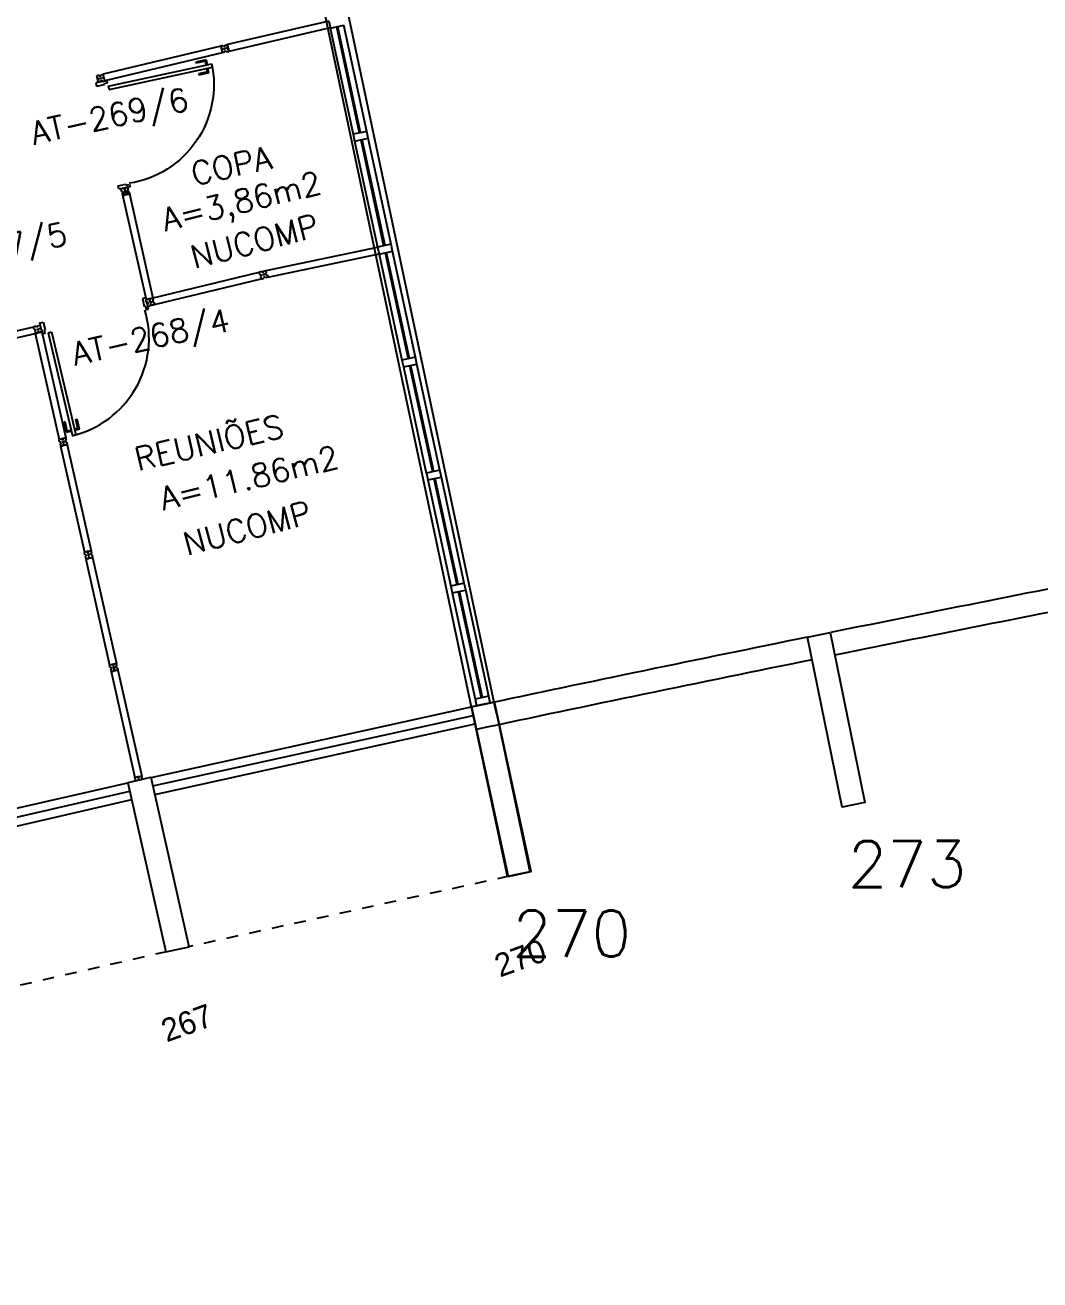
# Model space of a CAD drawing. Extents: x -165 to 137, y 302 to 416.
# Drawn here: x -92.56 to -83.78, y 321.91 to 332.76 of the extents above; entities that cross this region are included whole.
import ezdxf
from ezdxf.enums import TextEntityAlignment as Align

# ---------------------------------------------------------------- set-up
doc = ezdxf.new("R2010")
doc.units = 0
doc.header["$LTSCALE"] = 0.02
doc.header["$MEASUREMENT"] = 0
doc.linetypes.add('HIDDEN2', pattern=[0.1875, 0.125, -0.0625])
doc.layers.get('0').update_dxf_attribs({"linetype": 'CONTINUOUS'})
doc.layers.get('DEFPOINTS').update_dxf_attribs({"linetype": 'CONTINUOUS'})
for name, color, linetype in [('AR-ALV-C', 2, 'CONTINUOUS'), ('AR-ESQ', 1, 'CONTINUOUS'), ('AR-EST-CONC-PILAR', 3, 'CONTINUOUS'), ('AR-TXT-CONG', 2, 'CONTINUOUS'), ('CENTRO_DE_CUSTO', 1, 'CONTINUOUS'), ('DIV', 2, 'CONTINUOUS'), ('ESQ', 1, 'CONTINUOUS'), ('ESTR', 3, 'CONTINUOUS'), ('NOPILAR', 2, 'CONTINUOUS'), ('PROJ', 1, 'HIDDEN2'), ('TEXTO', 2, 'CONTINUOUS'), ('TEXTO-ENDEREÇO', 2, 'CONTINUOUS'), ('USO1', 2, 'CONTINUOUS'), ('ÁREA', 2, 'CONTINUOUS')]:
    doc.layers.add(name, color=color, linetype=linetype)
doc.styles.add('1', font='romans.shx', dxfattribs={"height": 1.1})
doc.styles.add('ROMANS', font='romans', dxfattribs={"height": 0.002})
doc.styles.add('UNB-100', font='simplex.shx', dxfattribs={"height": 0.2})
doc.styles.add('UNB-100-1', font='simplex.shx', dxfattribs={"height": 0.2})
doc.dimstyles.new('1-600', dxfattribs={"dimtxt": 1.1, "dimasz": 2.5, "dimexe": 2, "dimexo": 4, "dimgap": 0.2, "dimtad": 1, "dimdec": 0, "dimzin": 4, "dimdsep": 46, "dimlunit": 6, "dimtxsty": '1', "dimblk1": 'NONE', "dimblk2": 'NONE', "dimsah": 1, "dimcen": 0, "dimclrd": 2, "dimclre": 2, "dimclrt": 2, "dimadec": 0, "dimazin": 0, "dimtfac": 1, "dimtdec": 0, "dimtmove": 2, "dimatfit": 3, "dimldrblk": 'NONE', "dimfxl": 0, "dimtolj": 1, "dimtzin": 0, "dimarcsym": 0})

# ---------------------------------------------------------------- blocks, each defined once
blk = doc.blocks.new('PDV2D-TTC')
at = {"layer": 'DIV'}
for p, q in [((0.03, 0.05), (0.06, 0.05)), ((0.03, 0.035), (0.03, 0.05)), ((0.03, -0.035), (0.03, 0.035)), ((0.06, 0.05), (0.06, -0.02)), ((0.941, 0.05), (0.941, -0.02)), ((0.971, 0.05), (0.941, 0.05)), ((0.971, 0.035), (0.971, 0.05)), ((0.971, -0.035), (0.971, 0.035)), ((0.03, -0.05), (0.03, -0.035)), ((0.05, -0.05), (0.03, -0.05)), ((0.05, -0.02), (0.06, -0.02)), ((0.05, -0.02), (0.05, -0.05)), ((0.079, -0.05), (0.109, -0.05)), ((0.079, -0.05), (0.079, -0.965)), ((0.109, -0.05), (0.109, -0.965)), ((0.951, -0.02), (0.941, -0.02)), ((0.951, -0.02), (0.951, -0.05)), ((0.951, -0.05), (0.971, -0.05)), ((0.971, -0.05), (0.971, -0.035)), ((0.109, -0.965), (0.079, -0.965))]:
    blk.add_line(p, q, dxfattribs=at)
at = {"layer": 'DIV', "color": 1}
for p, q in [((0.036, -0.925), (0.036, -0.835)), ((0.046, -0.835), (0.036, -0.835)), ((0.046, -0.915), (0.046, -0.835)), ((0.141, -0.915), (0.141, -0.835)), ((0.141, -0.835), (0.151, -0.835)), ((0.151, -0.925), (0.151, -0.835)), ((0.036, -0.925), (0.076, -0.925)), ((0.046, -0.915), (0.076, -0.915)), ((0.141, -0.915), (0.111, -0.915)), ((0.151, -0.925), (0.111, -0.925))]:
    blk.add_line(p, q, dxfattribs=at)
blk.add_arc((0.076, -0.1), 0.865, 270, 3.3214, dxfattribs=at)
blk = doc.blocks.new('DIVMT-TTC')
for p, q in [((-0.03, 0.03), (-0.03, 0.006)), ((-0.008, 0.03), (-0.03, 0.03)), ((-0.0185, 0.006), (-0.03, 0.006)), ((-0.0185, -0.006), (-0.0185, 0.006)), ((-0.008, 0.03), (-0.008, 0.02)), ((-0.008, 0.02), (0.008, 0.02)), ((-0.0051, 0), (0.0051, 0)), ((0.0051, 0), (-0.0051, 0)), ((-0.0051, 0), (0.0051, 0)), ((0, -0.0051), (0, 0.0051)), ((0, 0.0051), (0, -0.0051)), ((0.008, 0.03), (0.008, 0.02)), ((0.008, 0.03), (0.03, 0.03)), ((0.0205, 0.006), (0.03, 0.006)), ((0.0205, -0.006), (0.0205, 0.006)), ((0.0205, 0.006), (0.0205, -0.006)), ((0.0205, 0.006), (0.03, 0.006)), ((0.97, 0.03), (0.03, 0.03)), ((0.03, 0.006), (0.03, 0.03)), ((0.03, -0.03), (0.03, 0.03)), ((0.03, -0.005), (0.03, 0.005)), ((0.97, -0.03), (0.97, 0.03)), ((0.97, 0.03), (0.97, 0.009)), ((0.97, 0.009), (0.97, 0.027)), ((0.9795, 0.006), (0.97, 0.006)), ((0.97, -0.005), (0.97, 0.005)), ((0.9795, 0.006), (0.9795, -0.006)), ((1.0051, 0), (0.9949, 0)), ((1, 0.0051), (1, -0.0051)), ((-0.0185, -0.006), (-0.03, -0.006)), ((-0.03, -0.03), (-0.03, -0.006)), ((-0.008, -0.03), (-0.03, -0.03)), ((-0.008, -0.03), (-0.008, -0.02)), ((-0.008, -0.02), (0.008, -0.02)), ((0.008, -0.03), (0.008, -0.02)), ((0.008, -0.03), (0.03, -0.03)), ((0.0205, -0.006), (0.03, -0.006)), ((0.0205, -0.006), (0.03, -0.006)), ((0.03, -0.006), (0.03, -0.03)), ((0.97, -0.03), (0.03, -0.03)), ((0.9795, -0.006), (0.97, -0.006)), ((0.97, -0.009), (0.97, -0.027))]:
    blk.add_line(p, q)
blk = doc.blocks.new('ESQCIR2-TTC')
for p, q in [((0.06, 0.119), (0, 0.119)), ((0, 0.119), (0, 0)), ((0.06, -0.001), (0.06, 0.119)), ((1, 0.119), (0.061, 0.119)), ((1, 0.119), (1, 0)), ((1.06, 0.119), (1, 0.119)), ((1.06, -0.001), (1.06, 0.119)), ((2, 0.119), (1.061, 0.119)), ((2, 0.119), (2, 0)), ((2.06, 0.119), (2, 0.119)), ((2.06, -0.001), (2.06, 0.119)), ((3, 0.119), (2.061, 0.119)), ((3, 0.119), (3, 0)), ((3.06, 0.119), (3, 0.119)), ((3.06, -0.001), (3.06, 0.119)), ((4, 0.119), (3.061, 0.119)), ((4, 0.119), (4, 0)), ((4.06, 0.119), (4, 0.119)), ((4.06, -0.001), (4.06, 0.119)), ((5, 0.119), (4.061, 0.119)), ((5, 0.119), (5, 0)), ((5.06, 0.119), (5, 0.119)), ((5.06, -0.001), (5.06, 0.119)), ((6, 0.119), (5.061, 0.119)), ((0.06, 0.053), (1, 0.053)), ((1, 0.065), (0.061, 0.065)), ((1.06, 0.053), (2, 0.053)), ((2, 0.065), (1.061, 0.065)), ((2.06, 0.053), (3, 0.053)), ((3, 0.065), (2.061, 0.065)), ((3.06, 0.053), (4, 0.053)), ((4, 0.065), (3.061, 0.065)), ((4.06, 0.053), (5, 0.053)), ((5, 0.065), (4.061, 0.065)), ((5.06, 0.053), (6, 0.053)), ((6, 0.065), (5.061, 0.065)), ((0, -0.001), (0.06, -0.001)), ((0.06, -0.001), (1, -0.001)), ((1, -0.001), (1.06, -0.001)), ((1.06, -0.001), (2, -0.001)), ((2, -0.001), (2.06, -0.001)), ((2.06, -0.001), (3, -0.001)), ((3, -0.001), (3.06, -0.001)), ((3.06, -0.001), (4, -0.001)), ((4, -0.001), (4.06, -0.001)), ((4.06, -0.001), (5, -0.001)), ((5, -0.001), (5.06, -0.001)), ((5.06, -0.001), (6, -0.001))]:
    blk.add_line(p, q)
blk = doc.blocks.new('DIVINI-TTC')
for p, q in [((-0.005, 0), (0.005, 0)), ((0.008, 0.02), (0, 0.02)), ((0, 0.001), (0, 0.02)), ((0, -0.005), (0, 0.005)), ((0, -0.02), (0, 0.001)), ((0.008, 0.03), (0.03, 0.03)), ((0.008, 0.03), (0.008, 0.02)), ((0.02, 0.006), (0.03, 0.006)), ((0.02, 0.006), (0.02, -0.006)), ((0.02, -0.004), (0.02, 0.004)), ((0.023, 0.006), (0.027, 0.006)), ((0.97, 0.03), (0.03, 0.03)), ((0.03, -0.03), (0.03, 0.03)), ((0.03, 0.009), (0.03, 0.027)), ((0.03, -0.005), (0.03, 0.005)), ((0.97, 0.03), (0.97, 0.009)), ((0.97, -0.03), (0.97, 0.03)), ((0.97, 0.009), (0.97, 0.027)), ((0.98, 0.006), (0.97, 0.006)), ((0.97, -0.005), (0.97, 0.005)), ((0.98, 0.006), (0.98, -0.006)), ((0.99, 0), (1.008, 0)), ((0.999, 0.006), (0.999, -0.006)), ((0, -0.02), (0.008, -0.02)), ((0.008, -0.03), (0.008, -0.02)), ((0.008, -0.03), (0.03, -0.03)), ((0.02, -0.006), (0.03, -0.006)), ((0.023, -0.006), (0.027, -0.006)), ((0.03, -0.009), (0.03, -0.027)), ((0.97, -0.03), (0.03, -0.03)), ((0.98, -0.006), (0.97, -0.006)), ((0.97, -0.009), (0.97, -0.027))]:
    blk.add_line(p, q)
blk = doc.blocks.new('MTT-TTC')
for p, q in [((-0.008, 0.03), (-0.03, 0.03)), ((-0.03, 0.03), (-0.03, 0.006)), ((-0.0185, 0.006), (-0.03, 0.006)), ((-0.0185, -0.006), (-0.0185, 0.006)), ((-0.008, 0.03), (-0.008, 0.02)), ((-0.008, 0.02), (0.008, 0.02)), ((-0.0051, 0), (0.0051, 0)), ((0, -0.0051), (0, 0.0051)), ((0.008, 0.03), (0.03, 0.03)), ((0.008, 0.03), (0.008, 0.02)), ((0.0205, -0.006), (0.0205, 0.006)), ((0.0205, 0.006), (0.03, 0.006)), ((0.03, 0.006), (0.03, 0.03)), ((-0.03, -0.03), (-0.03, -0.006)), ((-0.0185, -0.006), (-0.03, -0.006)), ((-0.008, -0.03), (-0.03, -0.03)), ((-0.008, -0.02), (0.008, -0.02)), ((-0.008, -0.03), (-0.008, -0.02)), ((0.008, -0.03), (0.008, -0.02)), ((0.008, -0.03), (0.03, -0.03)), ((0.0205, -0.006), (0.03, -0.006)), ((0.03, -0.006), (0.03, -0.03))]:
    blk.add_line(p, q)
blk = doc.blocks.new('*D69')
at = {"layer": 'DEFPOINTS', "color": 0, "transparency": 16777216}
for p in [(14.186, 333.887), (14.071, 332.392), (-88.708, 326.864), (-20.129, 326.875), (-88.392, 325.397)]:
    blk.add_point(p, dxfattribs=at)
at = {"layer": 'USO1', "color": 2, "lineweight": -2, "transparency": 16777216}
for p, q in [((13.764, 328.404), (13.418, 323.916)), ((-87.548, 321.488), (-86.604, 317.117))]:
    blk.add_line(p, q, dxfattribs=at)
blk.add_arc((-13.27, -22.605), 349.548, 85.59592, 102.18129, dxfattribs=at)
at = {"layer": 'USO1', "color": 2, "transparency": 16777216, "insert": (-37.026, 326.886), "char_height": 1.1, "attachment_point": 5, "rotation": 3.8886, "style": '1'}
blk.add_mtext('\\A1;Geociências', dxfattribs=at)
blk = doc.blocks.new('_NONE')
at = {"color": 0, "linetype": 'ByBlock'}
blk.add_circle((0, 0), 0.25, dxfattribs=at)
blk = doc.blocks.new('*D82')
at = {"layer": 'DEFPOINTS', "color": 0, "transparency": 16777216}
for p in [(-88.708, 326.864), (-88.392, 325.397), (-118.151, 319.174), (-117.711, 317.74), (-96.685, 316.811)]:
    blk.add_point(p, dxfattribs=at)
at = {"layer": 'USO1', "color": 2, "lineweight": -2, "transparency": 16777216}
for p, q in [((-87.548, 321.488), (-86.598, 317.087)), ((-116.538, 313.916), (-115.22, 309.621))]:
    blk.add_line(p, q, dxfattribs=at)
blk.add_arc((-13.266, -22.624), 349.536, 102.18129, 107.05934, dxfattribs=at)
at = {"layer": 'USO1', "color": 2, "transparency": 16777216, "insert": (-101.729, 316.497), "char_height": 1.1, "attachment_point": 5, "rotation": 14.6203, "style": '1'}
blk.add_mtext('\\A1;Agronomia e Veterinária', dxfattribs=at)

msp = doc.modelspace()

# ---------------------------------------------------------------- linework, layer by layer
at = {"layer": 'AR-ALV-C'}
for p, q in [((-88.681, 326.766), (-92.49, 344.767)), ((-88.486, 326.807), (-92.295, 344.809))]:
    msp.add_line(p, q, dxfattribs=at)
at = {"layer": 'AR-ESQ'}
for centre, radius, start, end in [((-16.445, -13.489), 347.937, 101.00742, 101.46373), ((-14.261, -24.481), 358.945, 101.01463, 101.45669), ((-16.536, -13.507), 347.937, 101.48143, 101.95719), ((-14.261, -24.481), 358.945, 101.48862, 101.9626)]:
    msp.add_arc(centre, radius, start, end, dxfattribs=at)
at = {"layer": 'AR-EST-CONC-PILAR'}
for points in [[(-85.597, 327.507), (-85.298, 326.037), (-85.494, 325.997), (-85.793, 327.467), (-85.597, 327.507)], [(-88.506, 326.905), (-88.196, 325.438), (-88.391, 325.396), (-88.702, 326.864), (-88.506, 326.905)]]:
    msp.add_lwpolyline(points, dxfattribs=at)
at = {"layer": 'DIV'}
for p, q in [((-89.935, 332.798), (-90.813, 332.595)), ((-89.935, 332.797), (-89.922, 332.738)), ((-89.923, 332.739), (-90.8, 332.536)), ((-89.922, 332.738), (-89.806, 332.764)), ((-90.871, 332.582), (-91.887, 332.339)), ((-90.85, 332.587), (-90.871, 332.582)), ((-90.871, 332.582), (-90.858, 332.523)), ((-90.85, 332.587), (-90.848, 332.577)), ((-90.848, 332.577), (-90.832, 332.58)), ((-90.834, 332.59), (-90.813, 332.595)), ((-90.834, 332.59), (-90.832, 332.58)), ((-90.817, 332.569), (-90.808, 332.572)), ((-90.817, 332.569), (-90.808, 332.572)), ((-90.814, 332.558), (-90.817, 332.569)), ((-90.817, 332.569), (-90.814, 332.558)), ((-90.808, 332.572), (-90.813, 332.595)), ((-90.8, 332.536), (-90.813, 332.595)), ((-90.805, 332.561), (-90.807, 332.571)), ((-90.858, 332.523), (-91.873, 332.281)), ((-90.857, 332.561), (-90.866, 332.559)), ((-90.857, 332.561), (-90.866, 332.559)), ((-90.854, 332.549), (-90.864, 332.547)), ((-90.854, 332.549), (-90.864, 332.547)), ((-90.837, 332.528), (-90.858, 332.523)), ((-90.857, 332.561), (-90.854, 332.549)), ((-90.854, 332.549), (-90.857, 332.561)), ((-90.84, 332.558), (-90.831, 332.56)), ((-90.831, 332.56), (-90.84, 332.558)), ((-90.84, 332.558), (-90.831, 332.56)), ((-90.839, 332.538), (-90.823, 332.541)), ((-90.837, 332.528), (-90.839, 332.538)), ((-90.834, 332.554), (-90.837, 332.564)), ((-90.837, 332.564), (-90.834, 332.554)), ((-90.821, 332.532), (-90.823, 332.541)), ((-90.821, 332.532), (-90.8, 332.536)), ((-90.814, 332.558), (-90.805, 332.56)), ((-90.814, 332.558), (-90.805, 332.56)), ((-90.805, 332.56), (-90.8, 332.536)), ((-91.924, 332.331), (-91.945, 332.326)), ((-91.945, 332.326), (-91.932, 332.267)), ((-91.929, 332.305), (-91.94, 332.302)), ((-91.926, 332.293), (-91.937, 332.291)), ((-91.91, 332.272), (-91.932, 332.267)), ((-91.926, 332.293), (-91.929, 332.305)), ((-91.924, 332.331), (-91.922, 332.321)), ((-91.922, 332.321), (-91.906, 332.325)), ((-91.914, 332.302), (-91.904, 332.304)), ((-91.904, 332.304), (-91.914, 332.302)), ((-91.914, 332.302), (-91.904, 332.304)), ((-91.913, 332.282), (-91.897, 332.286)), ((-91.91, 332.272), (-91.913, 332.282)), ((-91.908, 332.298), (-91.911, 332.308)), ((-91.911, 332.308), (-91.908, 332.298)), ((-91.908, 332.334), (-91.887, 332.339)), ((-91.908, 332.334), (-91.906, 332.325)), ((-91.895, 332.276), (-91.897, 332.286)), ((-91.895, 332.276), (-91.873, 332.281)), ((-91.891, 332.314), (-91.882, 332.316)), ((-91.891, 332.314), (-91.882, 332.316)), ((-91.888, 332.302), (-91.891, 332.314)), ((-91.891, 332.314), (-91.888, 332.302)), ((-91.888, 332.302), (-91.879, 332.304)), ((-91.888, 332.302), (-91.879, 332.304)), ((-91.873, 332.281), (-91.887, 332.339)), ((-91.675, 331.36), (-91.733, 331.347)), ((-91.71, 331.352), (-91.733, 331.347)), ((-91.729, 331.325), (-91.733, 331.347)), ((-91.729, 331.325), (-91.719, 331.328)), ((-91.725, 331.31), (-91.715, 331.312)), ((-91.725, 331.31), (-91.72, 331.288)), ((-91.662, 331.301), (-91.72, 331.288)), ((-91.72, 331.288), (-91.697, 331.294)), ((-91.72, 331.288), (-91.7, 331.293)), ((-91.715, 331.312), (-91.719, 331.328)), ((-91.7, 331.293), (-91.717, 331.289)), ((-91.708, 331.343), (-91.71, 331.352)), ((-91.708, 331.343), (-91.71, 331.352)), ((-91.699, 331.355), (-91.709, 331.352)), ((-91.696, 331.345), (-91.708, 331.343)), ((-91.708, 331.343), (-91.696, 331.345)), ((-91.702, 331.323), (-91.693, 331.325)), ((-91.693, 331.325), (-91.702, 331.323)), ((-91.702, 331.323), (-91.693, 331.325)), ((-91.699, 331.329), (-91.696, 331.319)), ((-91.696, 331.319), (-91.699, 331.329)), ((-91.699, 331.329), (-91.696, 331.319)), ((-91.696, 331.319), (-91.699, 331.329)), ((-91.688, 331.307), (-91.699, 331.305)), ((-91.699, 331.303), (-91.687, 331.305)), ((-91.699, 331.305), (-91.697, 331.294)), ((-91.699, 331.303), (-91.697, 331.294)), ((-91.698, 331.355), (-91.675, 331.36)), ((-91.696, 331.345), (-91.698, 331.355)), ((-91.696, 331.345), (-91.698, 331.355)), ((-91.686, 331.296), (-91.696, 331.294)), ((-91.688, 331.307), (-91.685, 331.296)), ((-91.687, 331.305), (-91.685, 331.296)), ((-91.662, 331.301), (-91.685, 331.296)), ((-91.682, 331.297), (-91.665, 331.301)), ((-91.67, 331.339), (-91.68, 331.336)), ((-91.676, 331.321), (-91.68, 331.336)), ((-91.666, 331.323), (-91.676, 331.321)), ((-91.67, 331.339), (-91.675, 331.36)), ((-91.666, 331.323), (-91.662, 331.301)), ((-90.479, 330.64), (-89.514, 330.843)), ((-90.464, 330.582), (-89.501, 330.783)), ((-91.467, 330.401), (-90.537, 330.625)), ((-91.444, 330.345), (-90.522, 330.567)), ((-93.472, 329.926), (-92.488, 330.153)), ((-93.457, 329.868), (-92.475, 330.095))]:
    msp.add_line(p, q, dxfattribs=at)
at = {"layer": 'ESQ'}
for p, q in [((-91.474, 326.253), (-88.702, 326.864)), ((-91.474, 326.253), (-88.702, 326.864)), ((-91.458, 326.18), (-88.686, 326.79)), ((-91.442, 326.106), (-88.67, 326.717)), ((-94.441, 325.574), (-91.674, 326.208)), ((-94.441, 325.574), (-91.674, 326.208)), ((-94.424, 325.5), (-91.658, 326.135)), ((-94.408, 325.427), (-91.641, 326.062))]:
    msp.add_line(p, q, dxfattribs=at)
at = {"layer": 'ESTR'}
for points in [[(-88.506, 326.906), (-88.702, 326.864), (-88.385, 325.397), (-88.185, 325.441), (-88.501, 326.907)], [(-91.479, 326.252), (-91.674, 326.208), (-91.345, 324.744), (-91.145, 324.789), (-91.474, 326.253)]]:
    msp.add_lwpolyline(points, close=True, dxfattribs=at)
at = {"layer": 'PROJ'}
for p, q in [((-88.379, 325.399), (-91.156, 324.787)), ((-91.339, 324.746), (-94.111, 324.11))]:
    msp.add_line(p, q, dxfattribs=at)

# ---------------------------------------------------------------- block references
at = {"layer": 'DIV'}
for name, p, rotation in [('ESQCIR2-TTC', (-88.541, 326.898), 102.1813678998951), ('DIVMT-TTC', (-91.481, 330.366), 102.662639944682), ('MTT-TTC', (-90.501, 330.603), 104.707838950653), ('PDV2D-TTC', (-92.453, 330.132), 13.26381576145152), ('MTT-TTC', (-91.481, 330.366), 104.707838950653), ('MTT-TTC', (-92.453, 330.131), 104.707838950653), ('DIVMT-TTC', (-92.234, 329.156), 102.6626678998967), ('DIVMT-TTC', (-92.015, 328.18), 102.6626678998967), ('DIVMT-TTC', (-91.796, 327.204), 102.6626678998967), ('DIVINI-TTC', (-91.577, 326.23), 102.6626678998967)]:
    msp.add_blockref(name, p, dxfattribs=dict(at, rotation=rotation))
at = {"layer": 'DIV', "xscale": -1, "rotation": 102.1721394775927}
msp.add_blockref('PDV2D-TTC', (-91.909, 332.303), dxfattribs=at)

# ---------------------------------------------------------------- texts
at = {"layer": 'AR-TXT-CONG', "char_height": 0.4, "width": 1.1646, "attachment_point": 1, "rotation": 0.0972, "style": 'ROMANS'}
for s, insert in [('273', (-85.447, 325.703)), ('273', (-85.447, 325.703)), ('270', (-88.35, 325.102)), ('270', (-88.35, 325.102))]:
    msp.add_mtext(s, dxfattribs=dict(at, insert=insert))
at = {"layer": 'CENTRO_DE_CUSTO', "linetype": 'Continuous', "style": 'UNB-100'}
for p in [(-91.1, 330.654), (-91.164, 328.172)]:
    msp.add_text('NUCOMP', height=0.2, rotation=14.5927, dxfattribs=at).set_placement(p)
at = {"layer": 'NOPILAR'}
for s, p in [('270', (-88.455, 324.522)), ('267', (-91.339, 323.96)), ('267', (-91.339, 323.96))]:
    msp.add_text(s, height=0.2, rotation=19.9862, dxfattribs=at).set_placement(p)
at = {"layer": 'TEXTO', "style": 'UNB-100'}
for s, rotation, p in [('COPA', 12.2984, (-91.101, 331.375)), ('REUNIÕES', 13.1001, (-91.588, 328.905))]:
    msp.add_text(s, height=0.2, rotation=rotation, dxfattribs=at).set_placement(p)
at = {"layer": 'TEXTO-ENDEREÇO', "style": 'UNB-100-1'}
for s, p in [('AT-269/6', (-92.489, 331.727)), ('AT-267/5', (-93.539, 330.564)), ('AT-268/4', (-92.132, 329.816))]:
    msp.add_text(s, height=0.2, rotation=12.6119, dxfattribs=at).set_placement(p)
at = {"layer": 'ÁREA', "style": 'UNB-100'}
for s, p in [('A=3,86m2', (-90.668, 331.144)), ('A=11.86m2', (-90.601, 328.75))]:
    msp.add_text(s, height=0.2, rotation=13.5604, dxfattribs=at).set_placement(p, align=Align.CENTER)

# ---------------------------------------------------------------- dimensions: what is measured, and where the dimension line sits
at = {"layer": 'USO1'}
for base, line1, line2, text, picture, middle in [((-20.129, 326.875), ((14.186, 333.887), (14.071, 332.392)), ((-88.708, 326.864), (-88.392, 325.397)), 'Geociências', '*D69', (-37.026, 326.886)), ((-96.685, 316.811), ((-88.708, 326.864), (-88.392, 325.397)), ((-118.151, 319.174), (-117.711, 317.74)), 'Agronomia e Veterinária', '*D82', (-101.729, 316.497))]:
    dim = msp.add_angular_dim_2l(base=base, line1=line1, line2=line2, text=text, dimstyle='1-600', override={"dimazin": 1}, dxfattribs=at)
    dim.commit()
    dim.dimension.update_dxf_attribs({"geometry": picture, "text_midpoint": middle})

doc.saveas('drawing.dxf')
